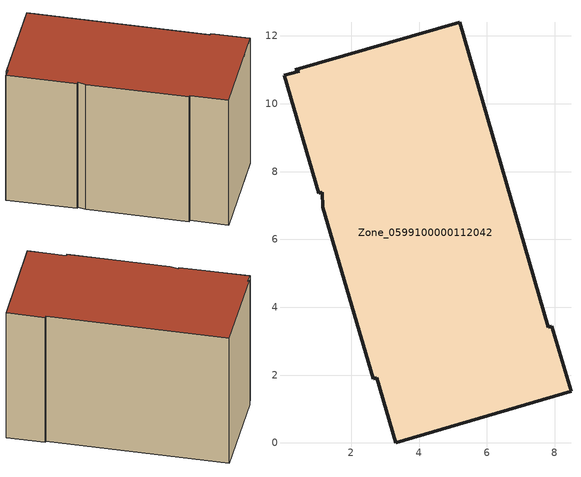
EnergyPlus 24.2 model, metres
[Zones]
Zone_0599100000112042
 floor ground (C_G): 8.48,1.52 3.31,0 2.75,1.92 2.65,1.89 1.16,6.95 1.15,7.39 1.04,7.36 0.02,10.84 0.47,10.95 0.35,11 5.21,12.41 7.82,3.41 7.92,3.44 z0
 wall outside (C_F): 3.31,0 8.48,1.52 7.92,3.44 7.82,3.41 5.21,12.41 0.35,11 0.47,10.95 0.02,10.84 1.04,7.36 1.15,7.39 1.16,6.95 2.65,1.89 2.75,1.92 3.31,0 z0:7.68
 roof outside (C_R): 1.16,6.95 2.65,1.89 2.75,1.92 3.31,0 8.48,1.52 7.92,3.44 7.82,3.41 5.21,12.41 0.35,11 0.47,10.95 0.02,10.84 1.04,7.36 1.15,7.39 z7.68
[BUILDING]
Pand.0599100000112042: North Axis=0; Terrain=City; Loads Convergence Tolerance Value=0.04; Temperature Convergence Tolerance Value=0.4; Solar Distribution=FullExterior; Maximum Number of Warmup Days=25; Minimum Number of Warmup Days=1
[Site:Location]
Rotterdam.The.Hague.AP_ZH_NLD Design_Conditions: Latitude=51.96; Longitude=4.45; Time Zone=1; Elevation=-4.5
[SITE:GROUNDTEMPERATURE:BUILDINGSURFACE]
18, 18, 18, 18, 18, 18, 18, 18, 18, 18, 18, 18
[MATERIAL] Thermal Absorptance=0.9; Solar Absorptance=0.7; Visible Absorptance=0.7
Name | Roughness | Thickness | Conductivity | Density | Specific Heat
G.TC.1975-1991 | MediumSmooth | 0.15 | 0.288461 | 540 | 1210
F.TC.1975-1991 | Rough | 0.3 | 0.230769 | 1920 | 840
R.TC.1975-1991 | MediumRough | 0.2 | 0.153846 | 1500 | 1000
[CONSTRUCTION]
C_G: G.TC.1975-1991
C_F: F.TC.1975-1991
C_R: R.TC.1975-1991
[ZONE]
Zone_0599100000112042: Type=1; Multiplier=1; Ceiling Height=Autocalculate; Volume=Autocalculate; Floor Area=autocalculate; Part of Total Floor Area=Yes
[ZONEINFILTRATION:DESIGNFLOWRATE]
Infil_Zone_0599100000112042: Zone or ZoneList or Space or SpaceList=Zone_0599100000112042; Schedule=AlwaysOn; Design Flow Rate Calculation Method=Flow/Area; Flow Rate per Floor Area=0.003; Constant Term Coefficient=1; Temperature Term Coefficient=0; Velocity Term Coefficient=0; Velocity Squared Term Coefficient=0
[HVACTEMPLATE:ZONE:IDEALLOADSAIRSYSTEM]
Zone_0599100000112042: Maximum Heating Supply Air Temperature=50; Minimum Cooling Supply Air Temperature=13; Maximum Heating Supply Air Humidity Ratio=0.0156; Minimum Cooling Supply Air Humidity Ratio=0.0077; Heating Limit=NoLimit; Cooling Limit=NoLimit; Dehumidification Control Type=ConstantSensibleHeatRatio; Cooling Sensible Heat Ratio=0.7; Dehumidification Setpoint=60; Humidification Control Type=None; Humidification Setpoint=30; Outdoor Air Method=None; Outdoor Air Flow Rate per Person=0.00944; Outdoor Air Flow Rate per Zone Floor Area=0; Outdoor Air Flow Rate per Zone=0; Demand Controlled Ventilation Type=None; Outdoor Air Economizer Type=NoEconomizer; Heat Recovery Type=None; Sensible Heat Recovery Effectiveness=0.7; Latent Heat Recovery Effectiveness=0.65
[ZONECONTROL:THERMOSTAT]
ThermostatControl_Zone_0599100000112042: Zone or ZoneList=Zone_0599100000112042; Control Type Schedule=DualSetpointControlType; Control 1=Thermostat_Zone_0599100000112042; Temperature Difference Between Cutout And Setpoint=0
[THERMOSTATSETPOINT:DUALSETPOINT]
Thermostat_Zone_0599100000112042: Heating Setpoint Temperature Schedule=HeatingSetpoint_Zone_0599100000112042; Cooling Setpoint Temperature Schedule=CoolingSetpoint_Zone_0599100000112042
[SCHEDULE:COMPACT]
HeatingSetpoint_Zone_0599100000112042: Through: 12/31, For: AllDays, Until: 24:00, 21
CoolingSetpoint_Zone_0599100000112042: Through: 12/31, For: AllDays, Until: 24:00, 24
DualSetpointControlType: Through: 12/31, For: AllDays, Until: 24:00, 4
AlwaysOn: Through: 12/31, For: AllDays, Until: 24:00, 1
